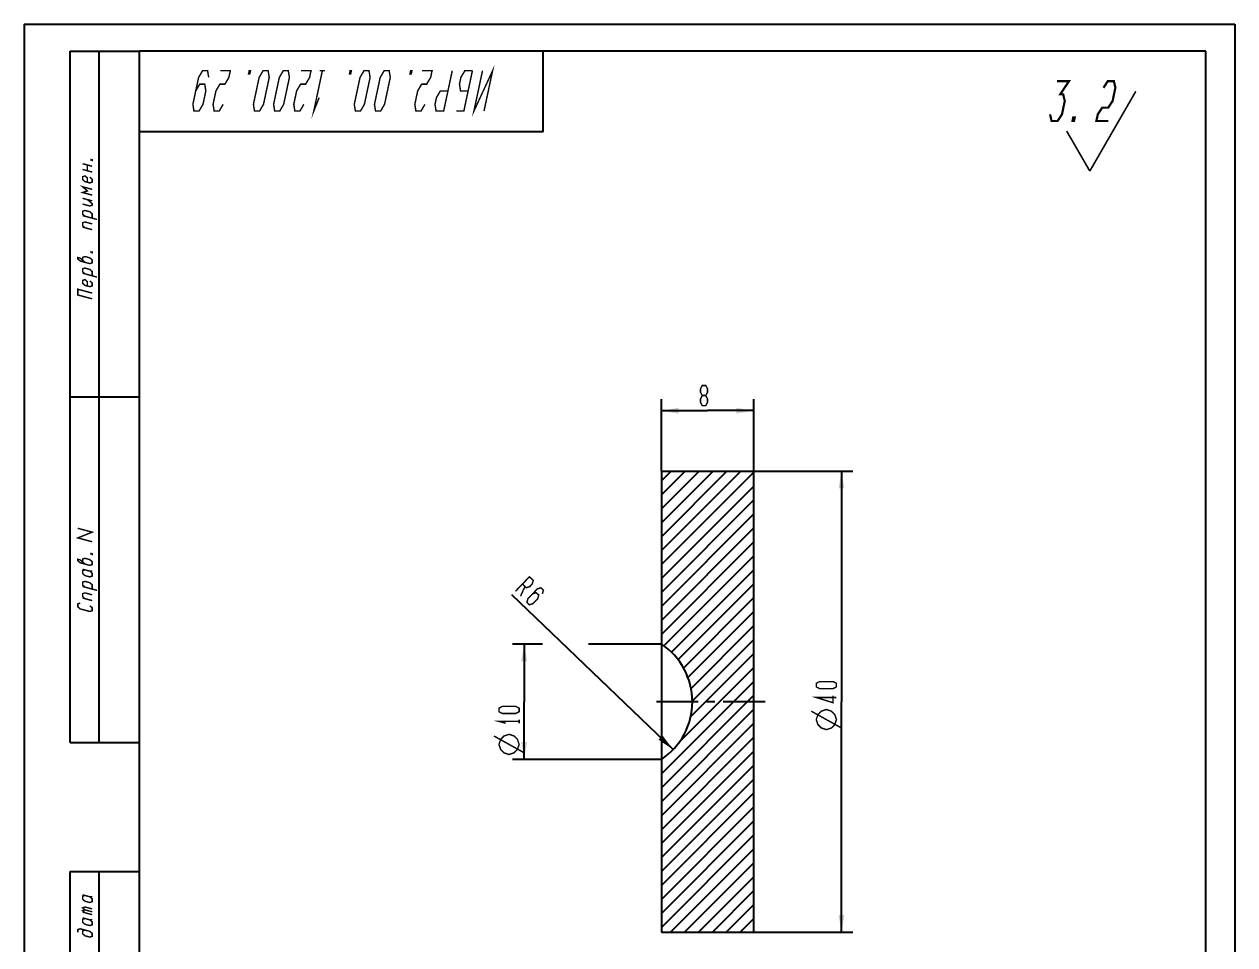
# Model space of a CAD drawing. Header units: millimetres. Extents: x 0 to 210, y 0 to 297.
# Drawn here: x 0 to 210, y 137.3 to 297 of the extents above; entities that cross this region are included whole.
import ezdxf

# ---------------------------------------------------------------- set-up
doc = ezdxf.new("R2010")
doc.units = ezdxf.units.MM
doc.header["$LTSCALE"] = 19.36
doc.linetypes.add('CENTER', pattern=[0.6, 0.375, -0.075, 0.075, -0.075])
doc.layers.get('0').update_dxf_attribs({"linetype": 'CONTINUOUS'})
doc.layers.add('ALL_AXIS', color=7, linetype='CONTINUOUS')
doc.layers.add('ALL_DIMENSIONS', color=7, linetype='CONTINUOUS')
doc.styles.get("Standard").update_dxf_attribs({"font": 'txt', "width": 0.7})
doc.dimstyles.new('DIMSTYLE_1', dxfattribs={"dimtxt": 3.5, "dimasz": 3, "dimexe": 0.18, "dimexo": 0.0625, "dimgap": 0.09, "dimtad": 1, "dimlfac": 0.5, "dimdsep": 46, "dimtxsty": 'STANDARD', "dimblk": '_FILLED', "dimblk1": '_FILLED', "dimblk2": '_FILLED', "dimcen": 0.09, "dimadec": 0, "dimazin": 0, "dimtp": 0.2, "dimtm": 0.2, "dimtfac": 1, "dimtofl": 0, "dimtmove": 0, "dimatfit": 3, "dimldrblk": '_FILLED', "dimfxl": 1, "dimtolj": 1, "dimarcsym": 0})
doc.dimstyles.new('DIMSTYLE_2', dxfattribs={"dimtxt": 3.5, "dimasz": 3, "dimexe": 0.18, "dimexo": 0.0625, "dimgap": 0.09, "dimtad": 1, "dimlfac": 0.5, "dimdsep": 46, "dimtxsty": 'STANDARD', "dimblk": '_FILLED', "dimblk1": '_FILLED', "dimblk2": '_FILLED', "dimcen": 0.09, "dimadec": 0, "dimazin": 0, "dimtp": 0.3, "dimtm": 0.3, "dimtfac": 1, "dimtofl": 0, "dimtmove": 0, "dimatfit": 3, "dimldrblk": '_FILLED', "dimfxl": 1, "dimtolj": 1, "dimarcsym": 0})
doc.dimstyles.new('DIMSTYLE_3', dxfattribs={"dimtxt": 3.5, "dimasz": 3, "dimexe": 0.18, "dimexo": 0.0625, "dimgap": 0.09, "dimtad": 1, "dimlfac": 0.5, "dimdsep": 46, "dimtxsty": 'STANDARD', "dimblk": '_FILLED', "dimblk1": '_FILLED', "dimblk2": '_FILLED', "dimcen": 0.09, "dimadec": 0, "dimazin": 0, "dimtp": 0.1, "dimtm": 0.1, "dimtfac": 1, "dimtofl": 0, "dimtmove": 0, "dimatfit": 3, "dimldrblk": '_FILLED', "dimfxl": 1, "dimtolj": 1, "dimarcsym": 0})

# ---------------------------------------------------------------- blocks, each defined once
blk = doc.blocks.new('_FILLED')
at = {"color": 0, "linetype": 'BYBLOCK'}
blk.add_solid([(0, 0), (-1, 0.167), (-1, -0.167)], dxfattribs=at)
blk = doc.blocks.new('*D0')
at = {"layer": 'ALL_DIMENSIONS', "color": 2, "linetype": 'CONTINUOUS'}
for p, q in [((110.54, 219.45), (110.54, 231.95)), ((126.54, 219.45), (126.54, 231.95)), ((110.54, 229.95), (118.54, 229.95)), ((126.54, 229.95), (118.54, 229.95))]:
    blk.add_line(p, q, dxfattribs=at)
at = {"layer": 'ALL_DIMENSIONS', "color": 2, "linetype": 'CONTINUOUS', "xscale": 3, "yscale": 3, "zscale": 3, "rotation": 180}
blk.add_blockref('_FILLED', (110.54, 229.95), dxfattribs=at)
at = {"layer": 'ALL_DIMENSIONS', "color": 2, "linetype": 'CONTINUOUS', "xscale": 3, "yscale": 3, "zscale": 3}
blk.add_blockref('_FILLED', (126.54, 229.95), dxfattribs=at)
blk = doc.blocks.new('*D1')
at = {"layer": 'ALL_DIMENSIONS', "color": 2, "linetype": 'CONTINUOUS'}
for p, q in [((126.54, 219.45), (143.77, 219.45)), ((141.77, 219.45), (141.77, 179.45)), ((141.77, 139.45), (141.77, 179.45)), ((126.54, 139.45), (143.77, 139.45))]:
    blk.add_line(p, q, dxfattribs=at)
at = {"layer": 'ALL_DIMENSIONS', "color": 2, "linetype": 'CONTINUOUS', "xscale": 3, "yscale": 3, "zscale": 3}
for p, rotation in [((141.77, 219.45), 90), ((141.77, 139.45), 270)]:
    blk.add_blockref('_FILLED', p, dxfattribs=dict(at, rotation=rotation))
blk = doc.blocks.new('*D2')
at = {"layer": 'ALL_DIMENSIONS', "color": 2, "linetype": 'CONTINUOUS'}
for p, q in [((89.93, 189.45), (84.73, 189.45)), ((86.73, 189.45), (86.73, 179.45)), ((110.54, 189.45), (97.87, 189.45)), ((86.73, 169.45), (86.73, 179.45)), ((110.54, 169.45), (84.73, 169.45))]:
    blk.add_line(p, q, dxfattribs=at)
at = {"layer": 'ALL_DIMENSIONS', "color": 2, "linetype": 'CONTINUOUS', "xscale": 3, "yscale": 3, "zscale": 3}
for p, rotation in [((86.73, 189.45), 90), ((86.73, 169.45), 270)]:
    blk.add_blockref('_FILLED', p, dxfattribs=dict(at, rotation=rotation))
blk = doc.blocks.new('*D3')
at = {"layer": 'ALL_DIMENSIONS', "color": 2, "linetype": 'CONTINUOUS'}
blk.add_line((112.56, 171.14), (84.61, 197.97), dxfattribs=at)
at = {"layer": 'ALL_DIMENSIONS', "color": 2, "linetype": 'CONTINUOUS', "xscale": 3, "yscale": 3, "zscale": 3, "rotation": 316.1756037665}
blk.add_blockref('_FILLED', (112.56, 171.14), dxfattribs=at)
blk = doc.blocks.new('STANDARD_BL0', base_point=(185.39, 279.33))
at = {"color": 2, "linetype": 'CONTINUOUS'}
for points, const_width in [([(179.17, 287.13), (181.24, 287.13), (179.72, 284.83), (180.23, 284.83), (180.51, 283.68), (180.02, 281.37), (179.26, 280.22), (178.22, 280.22), (177.95, 281.37)], 0.384), ([(187.22, 285.98), (187.98, 287.13), (189.02, 287.13), (189.29, 285.98), (188.8, 283.68), (188.04, 282.52), (187, 282.52), (186.24, 281.37), (185.99, 280.22), (188.07, 280.22)], 0.384), ([(184.85, 271.52), (192.83, 285.36)], 0.288), ([(182.11, 280.22), (181.85, 280.22), (181.97, 280.8), (182.23, 280.8), (182.11, 280.22)], 0.384), ([(184.85, 271.52), (180.83, 278.48)], 0.288)]:
    blk.add_lwpolyline(points, dxfattribs=dict(at, const_width=const_width))

msp = doc.modelspace()

# ---------------------------------------------------------------- linework, layer by layer
at = {"color": 7, "linetype": 'CONTINUOUS'}
for p, q in [((0, 297), (0, 0)), ((0, 297), (210, 297)), ((210, 297), (210, 0)), ((8, 172.35), (8, 292.35)), ((8, 292.35), (20, 292.35)), ((13, 172.35), (13, 292.35)), ((90, 292.35), (20, 292.35)), ((20, 278.35), (20, 292.35)), ((20, 172.35), (20, 292.35)), ((20, 5), (20, 292.35)), ((205, 292.35), (20, 292.35)), ((90, 278.35), (90, 292.35)), ((205, 5), (205, 292.35)), ((90, 278.35), (20, 278.35)), ((8, 232.35), (20, 232.35)), ((110.537, 219.451), (110.537, 189.451)), ((110.537, 219.451), (126.537, 219.451)), ((126.537, 219.451), (126.537, 139.451)), ((8, 172.35), (20, 172.35)), ((110.537, 169.451), (110.537, 139.451)), ((8, 5), (8, 150)), ((8, 150), (20, 150)), ((13, 5), (13, 150)), ((20, 5), (20, 150)), ((110.537, 139.451), (126.537, 139.451))]:
    msp.add_line(p, q, dxfattribs=at)
at = {"color": 2, "linetype": 'CONTINUOUS'}
for p, q in [((110.537, 217.764), (112.224, 219.451)), ((110.537, 215.343), (114.644, 219.451)), ((110.537, 212.922), (117.065, 219.451)), ((110.537, 210.502), (119.486, 219.451)), ((110.537, 208.081), (121.907, 219.451)), ((110.537, 205.66), (124.327, 219.451)), ((110.537, 203.239), (126.537, 219.239)), ((110.537, 200.819), (126.537, 216.819)), ((110.537, 198.398), (126.537, 214.398)), ((110.537, 195.977), (126.537, 211.977)), ((110.537, 193.556), (126.537, 209.556)), ((110.537, 191.136), (126.537, 207.136)), ((110.963, 189.142), (126.537, 204.715)), ((112.277, 188.035), (126.537, 202.294)), ((113.421, 186.758), (126.537, 199.873)), ((114.378, 185.294), (126.537, 197.453)), ((115.14, 183.636), (126.537, 195.032)), ((115.672, 181.747), (126.537, 192.611)), ((115.899, 179.553), (126.537, 190.19)), ((115.607, 176.84), (126.537, 187.77)), ((113.637, 172.45), (126.537, 185.349)), ((110.537, 166.928), (126.537, 182.928)), ((110.537, 164.507), (126.537, 180.507)), ((110.537, 162.087), (126.537, 178.087)), ((110.537, 159.666), (126.537, 175.666)), ((110.537, 157.245), (126.537, 173.245)), ((110.537, 154.824), (126.537, 170.824)), ((110.537, 169.349), (110.906, 169.719)), ((110.537, 152.404), (126.537, 168.404)), ((110.537, 149.983), (126.537, 165.983)), ((110.537, 147.562), (126.537, 163.562)), ((110.537, 145.141), (126.537, 161.141)), ((110.537, 142.721), (126.537, 158.721)), ((110.537, 140.3), (126.537, 156.3)), ((112.108, 139.451), (126.537, 153.879)), ((114.529, 139.451), (126.537, 151.458)), ((116.95, 139.451), (126.537, 149.038)), ((119.37, 139.451), (126.537, 146.617)), ((121.791, 139.451), (126.537, 144.196)), ((124.212, 139.451), (126.537, 141.775))]:
    msp.add_line(p, q, dxfattribs=at)
at = {"color": 2, "linetype": 'CONTINUOUS', "const_width": 0.25}
for points in [[(79.762, 281.928), (81.25, 288.928), (78.012, 281.928), (79.5, 288.928)], [(32.002, 287.761), (31.812, 288.928), (30.938, 288.928), (30.252, 287.761), (29.26, 283.095), (29.45, 281.928), (30.325, 281.928), (31.01, 283.095), (31.506, 285.428), (31.317, 286.595), (30.442, 286.595), (29.756, 285.428)], [(34.51, 283.095), (33.825, 281.928), (32.95, 281.928), (32.76, 283.095), (33.256, 285.428), (33.942, 286.595), (34.817, 286.595), (35.502, 287.761), (35.75, 288.928), (34, 288.928)], [(39.031, 288.928), (39.25, 288.928), (39.126, 288.345), (38.907, 288.345), (39.031, 288.928)], [(42.313, 288.928), (42.502, 287.761), (41.51, 283.095), (40.825, 281.928), (39.95, 281.928), (39.76, 283.095), (40.752, 287.761), (41.437, 288.928), (42.313, 288.928)], [(45.813, 288.928), (46.002, 287.761), (45.01, 283.095), (44.325, 281.928), (43.45, 281.928), (43.26, 283.095), (44.252, 287.761), (44.937, 288.928), (45.813, 288.928)], [(48.51, 283.095), (47.825, 281.928), (46.95, 281.928), (46.76, 283.095), (47.256, 285.428), (47.942, 286.595), (48.817, 286.595), (49.502, 287.761), (49.75, 288.928), (48, 288.928)], [(51.164, 284.261), (50.231, 281.928), (51.719, 288.928)], [(52.156, 288.928), (51.281, 288.928)], [(56.531, 288.928), (56.75, 288.928), (56.626, 288.345), (56.407, 288.345), (56.531, 288.928)], [(59.813, 288.928), (60.002, 287.761), (59.01, 283.095), (58.325, 281.928), (57.45, 281.928), (57.26, 283.095), (58.252, 287.761), (58.938, 288.928), (59.813, 288.928)], [(63.313, 288.928), (63.502, 287.761), (62.51, 283.095), (61.825, 281.928), (60.95, 281.928), (60.76, 283.095), (61.752, 287.761), (62.437, 288.928), (63.313, 288.928)], [(67.031, 288.928), (67.25, 288.928), (67.126, 288.345), (66.907, 288.345), (67.031, 288.928)], [(69.51, 283.095), (68.825, 281.928), (67.95, 281.928), (67.76, 283.095), (68.256, 285.428), (68.942, 286.595), (69.817, 286.595), (70.502, 287.761), (70.75, 288.928), (69, 288.928)], [(74.25, 288.928), (72.762, 281.928), (71.45, 281.928), (71.26, 283.095), (71.508, 284.261), (72.194, 285.428), (73.506, 285.428)], [(77.75, 288.928), (76.262, 281.928), (74.95, 281.928)], [(77.75, 288.928), (76.438, 288.928), (75.752, 287.761), (75.504, 286.595), (75.694, 285.428), (77.006, 285.428)], [(11.794, 273.475), (11.794, 273.35), (11.586, 273.406), (11.586, 273.531), (11.794, 273.475)], [(10.127, 272.796), (11.794, 272.35)], [(11.794, 271.35), (10.127, 271.796)], [(10.961, 271.573), (10.961, 272.573)], [(11.794, 267.35), (10.127, 267.796), (10.961, 268.073), (10.127, 268.796), (11.794, 268.35)], [(10.961, 269.573), (10.961, 270.323), (10.544, 270.685), (10.127, 270.546), (10.127, 270.046), (10.544, 269.685), (11.377, 269.462), (11.794, 269.6), (11.794, 270.1), (11.377, 270.462)], [(10.127, 266.796), (11.794, 266.35)], [(10.127, 265.796), (11.377, 265.462), (11.794, 265.6), (11.794, 265.85), (10.961, 266.573)], [(11.794, 263.35), (11.794, 264.1), (11.377, 264.462), (10.544, 264.685), (10.127, 264.546), (10.127, 264.046), (10.544, 263.685)], [(12.627, 263.127), (10.127, 263.796)], [(10.544, 261.685), (10.127, 262.046), (10.127, 262.546), (10.544, 262.685), (11.794, 262.35)], [(11.794, 261.35), (10.127, 261.796)], [(10.544, 255.685), (9.711, 256.408), (9.294, 256.52), (9.294, 256.27), (9.711, 255.908), (11.377, 255.462), (11.794, 255.6), (11.794, 256.1), (11.377, 256.462), (10.544, 256.685), (10.127, 256.546), (10.127, 256.046)], [(11.794, 257.475), (11.794, 257.35), (11.586, 257.406), (11.586, 257.531), (11.794, 257.475)], [(11.794, 253.35), (11.794, 254.1), (11.377, 254.462), (10.544, 254.685), (10.127, 254.546), (10.127, 254.046), (10.544, 253.685)], [(12.627, 253.127), (10.127, 253.796)], [(10.961, 251.573), (10.961, 252.323), (10.544, 252.685), (10.127, 252.546), (10.127, 252.046), (10.544, 251.685), (11.377, 251.462), (11.794, 251.6), (11.794, 252.1), (11.377, 252.462)], [(11.794, 249.35), (9.294, 250.02), (9.294, 251.02), (11.794, 250.35)], [(11.794, 207.204), (9.294, 207.874), (11.794, 208.871), (9.294, 209.541)], [(10.544, 203.331), (9.711, 204.054), (9.294, 204.166), (9.294, 203.916), (9.711, 203.554), (11.377, 203.107), (11.794, 203.246), (11.794, 203.746), (11.377, 204.107), (10.544, 204.331), (10.127, 204.192), (10.127, 203.692)], [(11.794, 205.121), (11.794, 204.996), (11.586, 205.052), (11.586, 205.177), (11.794, 205.121)], [(10.127, 202.442), (11.377, 202.107), (11.794, 202.121)], [(10.544, 202.331), (10.127, 202.192), (10.127, 201.692), (10.544, 201.331), (11.377, 201.107), (11.794, 201.246), (11.794, 201.746), (11.377, 202.107)], [(11.794, 198.996), (11.794, 199.746), (11.377, 200.107), (10.544, 200.331), (10.127, 200.192), (10.127, 199.692), (10.544, 199.331)], [(12.627, 198.772), (10.127, 199.442)], [(10.544, 197.331), (10.127, 197.692), (10.127, 198.192), (10.544, 198.331), (11.794, 197.996)], [(11.794, 196.996), (10.127, 197.442)], [(9.711, 196.554), (9.294, 196.416), (9.294, 195.916), (9.711, 195.554), (11.377, 195.107), (11.794, 195.246), (11.794, 195.746), (11.377, 196.107)], [(10.127, 145.947), (11.377, 145.612), (11.794, 145.625)], [(10.544, 145.835), (10.127, 145.697), (10.127, 145.197), (10.544, 144.835), (11.377, 144.612), (11.794, 144.75), (11.794, 145.25), (11.377, 145.612)], [(10.544, 143.335), (10.127, 143.697), (10.544, 143.835), (11.794, 143.5)], [(10.544, 142.835), (10.127, 143.197), (10.544, 143.335), (11.794, 143)], [(11.794, 142.5), (10.127, 142.947)], [(10.127, 141.947), (11.377, 141.612), (11.794, 141.625)], [(10.544, 141.835), (10.127, 141.697), (10.127, 141.197), (10.544, 140.835), (11.377, 140.612), (11.794, 140.75), (11.794, 141.25), (11.377, 141.612)], [(10.544, 139.835), (10.127, 139.697), (10.127, 139.197), (10.544, 138.835), (11.377, 138.612), (11.794, 138.75), (11.794, 139.25), (11.377, 139.612), (9.711, 140.058), (9.294, 139.92), (9.294, 139.42)]]:
    msp.add_lwpolyline(points, dxfattribs=at)
at = {"color": 7, "linetype": 'CONTINUOUS'}
msp.add_arc((103.903, 179.451), 12, 303.55731, 56.44269, dxfattribs=at)
at = {"layer": 'ALL_AXIS', "color": 7, "linetype": 'CONTINUOUS'}
for p, q in [((110.537, 189.451), (110.537, 169.451)), ((110.537, 139.451), (126.537, 139.451))]:
    msp.add_line(p, q, dxfattribs=at)
at = {"layer": 'ALL_AXIS', "color": 7, "linetype": 'CENTER'}
msp.add_line((128.537, 179.451), (108.537, 179.451), dxfattribs=at)
at = {"layer": 'ALL_DIMENSIONS', "color": 2, "linetype": 'CONTINUOUS', "const_width": 0.25}
for points in [[(118.23, 232.571), (118.537, 233.154), (118.537, 233.737), (118.23, 234.321), (117.618, 234.321), (117.312, 233.737), (117.312, 233.154), (117.618, 232.571)], [(117.618, 230.821), (118.23, 230.821), (118.537, 231.404), (118.537, 231.987), (118.23, 232.571), (117.618, 232.571), (117.312, 231.987), (117.312, 231.404), (117.618, 230.821)], [(85.212, 198.603), (87.636, 201.128), (88.299, 200.492), (88.116, 199.859), (87.712, 199.438), (87.087, 199.229), (86.424, 199.865)], [(86.866, 199.441), (86.096, 197.755)], [(89.883, 198.162), (90.066, 198.795), (89.625, 199.219), (89, 199.011), (87.384, 197.327), (87.201, 196.694), (87.643, 196.27), (88.268, 196.479), (89.076, 197.321), (89.259, 197.954), (88.817, 198.378), (88.192, 198.169)], [(140.899, 182.028), (140.316, 181.721), (137.982, 181.721), (137.399, 182.028), (137.399, 182.64), (137.982, 182.946), (140.316, 182.946), (140.899, 182.64), (140.899, 182.028)], [(140.899, 180.19), (137.399, 180.19), (140.316, 179.271), (140.316, 180.496)], [(85.855, 177.717), (85.272, 177.411), (82.939, 177.411), (82.356, 177.717), (82.356, 178.329), (82.939, 178.636), (85.272, 178.636), (85.855, 178.329), (85.855, 177.717)], [(85.855, 175.726), (85.855, 176.339)], [(141.774, 174.896), (136.524, 177.813)], [(139.149, 174.605), (138.274, 174.896), (137.691, 175.48), (137.399, 176.355), (137.691, 177.23), (138.274, 177.813), (139.149, 178.105), (140.024, 177.813), (140.607, 177.23), (140.899, 176.355), (140.607, 175.48), (140.024, 174.896), (139.149, 174.605)], [(83.522, 175.726), (82.356, 176.033), (85.855, 176.033)], [(86.731, 170.586), (81.481, 173.502)], [(84.106, 170.294), (83.231, 170.586), (82.647, 171.169), (82.356, 172.044), (82.647, 172.919), (83.231, 173.502), (84.106, 173.794), (84.981, 173.502), (85.564, 172.919), (85.855, 172.044), (85.564, 171.169), (84.981, 170.586), (84.106, 170.294)]]:
    msp.add_lwpolyline(points, dxfattribs=at)

# ---------------------------------------------------------------- block references
at = {"color": 2, "linetype": 'CONTINUOUS'}
msp.add_blockref('STANDARD_BL0', (185.39, 279.326), dxfattribs=at)

# ---------------------------------------------------------------- dimensions: what is measured, and where the dimension line sits
at = {"layer": 'ALL_DIMENSIONS', "color": 2, "linetype": 'CONTINUOUS'}
dim = msp.add_linear_dim(base=(110.537, 229.946), p1=(126.537, 219.451), p2=(110.537, 219.451), angle=180, dimstyle='DIMSTYLE_1', dxfattribs=at)
dim.commit()
dim.dimension.update_dxf_attribs({"geometry": '*D0', "text_midpoint": (117.312, 230.821), "dimtype": 160})
for base, p1, p2, dimstyle, picture, middle in [((141.774, 219.451), (126.537, 139.451), (126.537, 219.451), 'DIMSTYLE_2', '*D1', (140.899, 174.605)), ((86.731, 189.451), (110.537, 169.451), (110.537, 189.451), 'DIMSTYLE_1', '*D2', (85.856, 170.294))]:
    dim = msp.add_linear_dim(base=base, p1=p1, p2=p2, angle=90, text='%%c<>', dimstyle=dimstyle, dxfattribs=at)
    dim.commit()
    dim.dimension.update_dxf_attribs({"geometry": picture, "text_midpoint": middle, "dimtype": 160})
dim = msp.add_radius_dim(center=(103.903, 179.451), mpoint=(112.561, 171.141), dimstyle='DIMSTYLE_3', dxfattribs=at)
dim.commit()
dim.dimension.update_dxf_attribs({"geometry": '*D3', "text_midpoint": (85.212, 198.603), "dimtype": 164})

doc.saveas('drawing.dxf')
